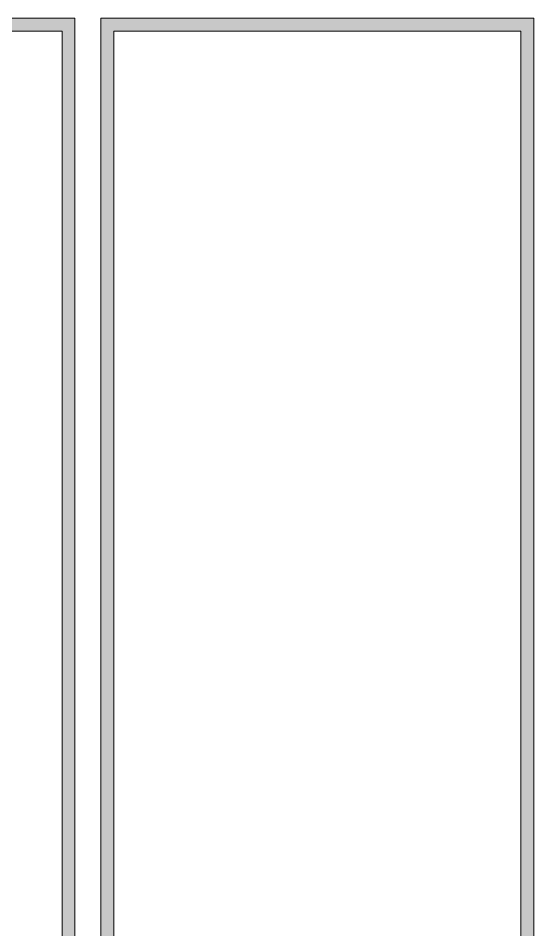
# Model space of a CAD drawing. Extents: x -1279 to 5791, y -3809 to 1769.
# Drawn here: x 1734 to 2092, y -1870 to -1236 of the extents above; entities that cross this region are included whole.
import ezdxf

# ---------------------------------------------------------------- set-up
doc = ezdxf.new("R2010")
doc.units = 0
doc.header["$MEASUREMENT"] = 0
doc.layers.add('G-ANNO-TTLB', color=7, linetype='Continuous', lineweight=0)

msp = doc.modelspace()

# ---------------------------------------------------------------- hatches: boundary and pattern name
at = {"layer": 'G-ANNO-TTLB', "true_color": 0xff00ff, "transparency": 33554687}
h = msp.add_hatch(color=6, dxfattribs=at)
edge = h.paths.add_edge_path()
edge.add_spline(control_points=[(1773.02, -3692.6), (1773.02, -3692.6), (-1156.5, -3692.6), (-1156.5, -3692.6), (-1156.5, -3692.6), (-1156.5, -1235.6), (-1156.5, -1235.6), (-1156.5, -1235.6), (1773.02, -1235.6), (1773.02, -1235.6), (1773.02, -1235.6), (1773.02, -3692.6), (1773.02, -3692.6)], knot_values=[0, 0, 0, 0, 1, 1, 1, 2, 2, 2, 3, 3, 3, 4, 4, 4, 4], degree=3, periodic=0)
edge = h.paths.add_edge_path()
edge.add_spline(control_points=[(-1147.5, -1244.6), (-1147.5, -1244.6), (-1147.5, -3683.6), (-1147.5, -3683.6), (-1147.5, -3683.6), (1764.02, -3683.6), (1764.02, -3683.6), (1764.02, -3683.6), (1764.02, -1244.6), (1764.02, -1244.6), (1764.02, -1244.6), (-1147.5, -1244.6), (-1147.5, -1244.6)], knot_values=[0, 0, 0, 0, 1, 1, 1, 2, 2, 2, 3, 3, 3, 4, 4, 4, 4], degree=3, periodic=0)
edge.add_line((-1147.5, -1244.6), (-1147.5, -1244.6))
h = msp.add_hatch(color=6, dxfattribs=at)
edge = h.paths.add_edge_path()
edge.add_spline(control_points=[(2092.5, -1235.6), (2092.5, -1235.6), (2092.5, -3692.6), (2092.5, -3692.6), (2092.5, -3692.6), (1791.04, -3692.6), (1791.04, -3692.6), (1791.04, -3692.6), (1791.04, -1235.6), (1791.04, -1235.6), (1791.04, -1235.6), (2092.5, -1235.6), (2092.5, -1235.6)], knot_values=[0, 0, 0, 0, 1, 1, 1, 2, 2, 2, 3, 3, 3, 4, 4, 4, 4], degree=3, periodic=0)
edge = h.paths.add_edge_path()
edge.add_spline(control_points=[(2083.5, -1244.6), (2083.5, -1244.6), (1800.04, -1244.6), (1800.04, -1244.6), (1800.04, -1244.6), (1800.04, -3683.6), (1800.04, -3683.6), (1800.04, -3683.6), (2083.5, -3683.6), (2083.5, -3683.6), (2083.5, -3683.6), (2083.5, -1244.6), (2083.5, -1244.6)], knot_values=[0, 0, 0, 0, 1, 1, 1, 2, 2, 2, 3, 3, 3, 4, 4, 4, 4], degree=3, periodic=0)
edge.add_line((2083.5, -1244.6), (2083.5, -1244.6))

# ---------------------------------------------------------------- linework, layer by layer
at = {"layer": 'G-ANNO-TTLB', "color": 6, "lineweight": 9, "true_color": 0xff00ff}
for p, q in [((1773.02, -3692.6), (1773.02, -1235.6)), ((1791.04, -1235.6), (1791.04, -3692.6)), ((2092.5, -3692.6), (2092.5, -1235.6)), ((1764.02, -3683.6), (1764.02, -1244.6)), ((1764.02, -1244.6), (1764.02, -3683.6)), ((1800.04, -3683.6), (1800.04, -1244.6)), ((2083.5, -1244.6), (2083.5, -3683.6))]:
    msp.add_line(p, q, dxfattribs=at)
at = {"layer": 'G-ANNO-TTLB'}
for points in [[(1773.02, -3692.6), (1773.02, -3692.6), (-1156.5, -3692.6), (-1156.5, -3692.6), (-1156.5, -3692.6), (-1156.5, -1235.6), (-1156.5, -1235.6), (-1156.5, -1235.6), (1773.02, -1235.6), (1773.02, -1235.6), (1773.02, -1235.6), (1773.02, -3692.6), (1773.02, -3692.6)], [(2092.5, -1235.6), (2092.5, -1235.6), (2092.5, -3692.6), (2092.5, -3692.6), (2092.5, -3692.6), (1791.04, -3692.6), (1791.04, -3692.6), (1791.04, -3692.6), (1791.04, -1235.6), (1791.04, -1235.6), (1791.04, -1235.6), (2092.5, -1235.6), (2092.5, -1235.6)], [(-1147.5, -1244.6), (-1147.5, -1244.6), (-1147.5, -3683.6), (-1147.5, -3683.6), (-1147.5, -3683.6), (1764.02, -3683.6), (1764.02, -3683.6), (1764.02, -3683.6), (1764.02, -1244.6), (1764.02, -1244.6), (1764.02, -1244.6), (-1147.5, -1244.6), (-1147.5, -1244.6)], [(2083.5, -1244.6), (2083.5, -1244.6), (1800.04, -1244.6), (1800.04, -1244.6), (1800.04, -1244.6), (1800.04, -3683.6), (1800.04, -3683.6), (1800.04, -3683.6), (2083.5, -3683.6), (2083.5, -3683.6), (2083.5, -3683.6), (2083.5, -1244.6), (2083.5, -1244.6)]]:
    msp.add_open_spline(points, degree=3, knots=[0, 0, 0, 0, 1, 1, 1, 2, 2, 2, 3, 3, 3, 4, 4, 4, 4], dxfattribs=at)

doc.saveas('drawing.dxf')
